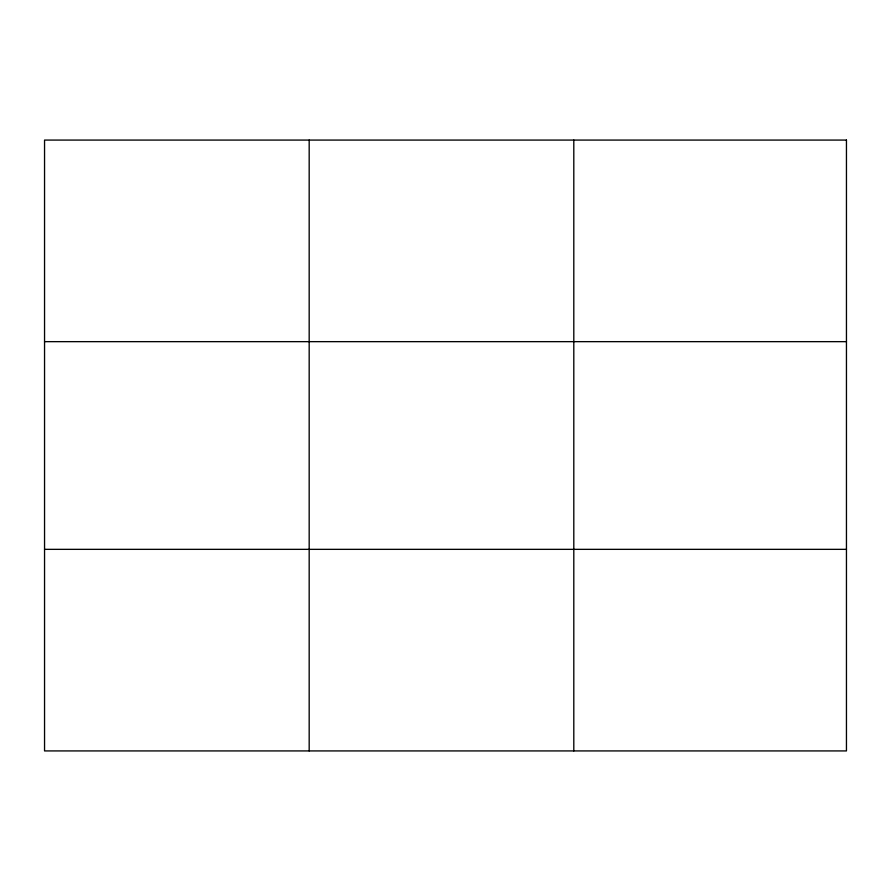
<?xml version="1.0" encoding="UTF-8"?>
<svg xmlns="http://www.w3.org/2000/svg" width="891" height="891" viewBox="0 0 891 891"><rect width="100%" height="100%" fill="white"/><g stroke="black" fill="none" stroke-linecap="round" stroke-linejoin="round"><path stroke-width="1.34" d="M309.177 140.076L309.177 750.924M573.804 140.076L573.804 750.924M44.55 341.654L846.45 341.654M44.55 549.346L846.45 549.346M846.45 140.076L846.45 750.924L44.55 750.924L44.55 140.076L846.45 140.076"/></g></svg>
